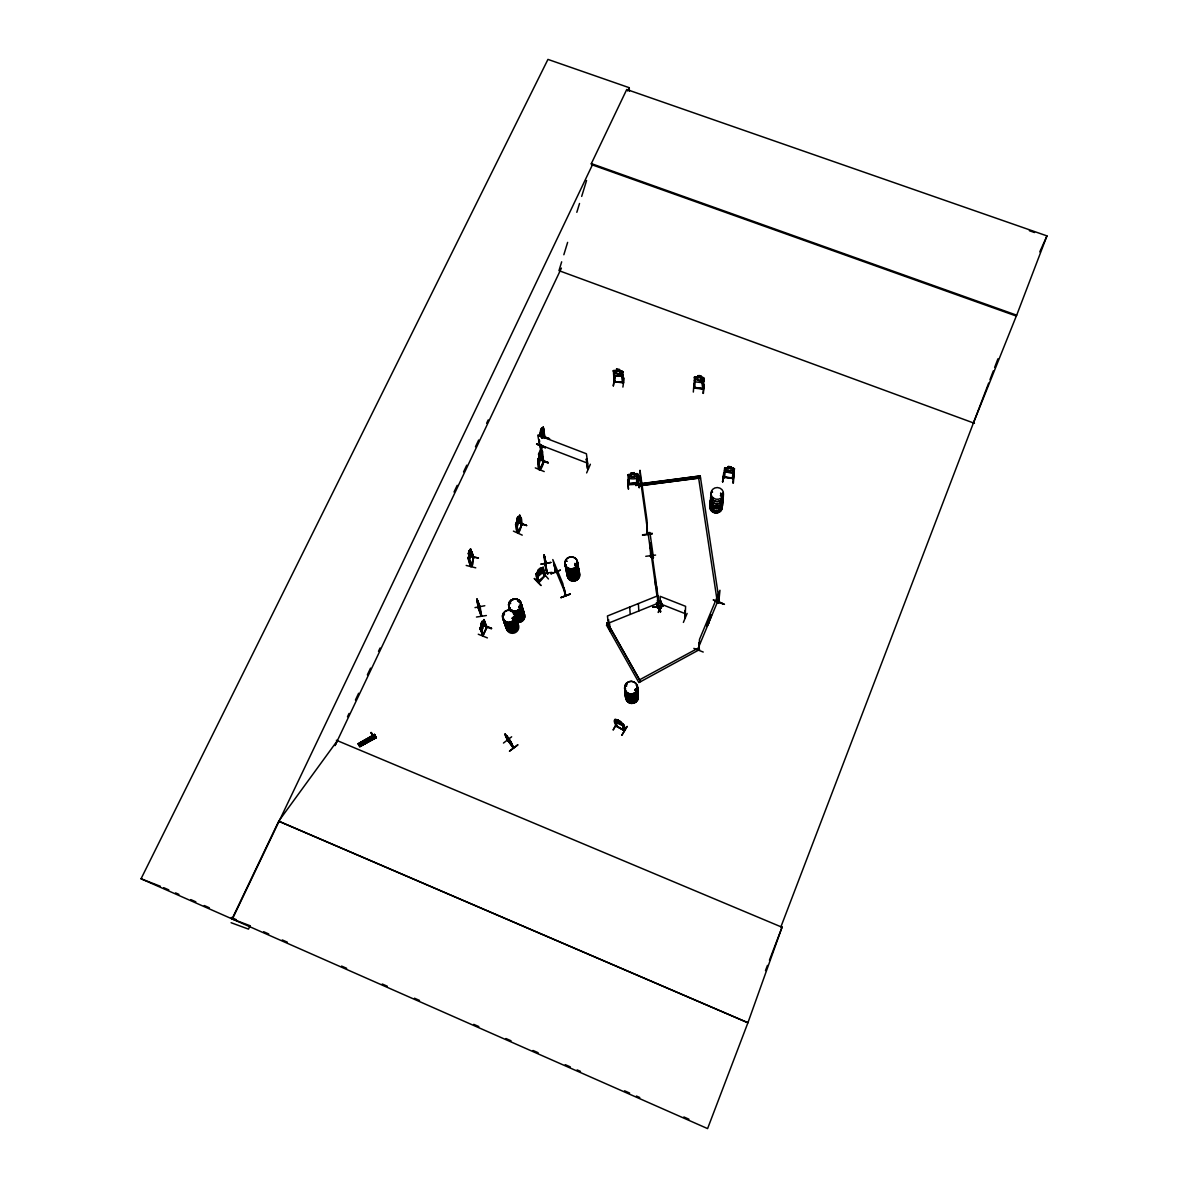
<?xml version="1.0" encoding="UTF-8"?>
<svg xmlns="http://www.w3.org/2000/svg" width="1188" height="1188" viewBox="0 0 1188 1188"><rect width="100%" height="100%" fill="white"/><g stroke="black" fill="none" stroke-linecap="round" stroke-linejoin="round"><path stroke-width="1.5" d="M636.694 694.297L636.1 695.069M636.545 689.456L636.233 690.376M636.931 694.312L636.62 695.232M626.655 685.981L625.601 685.981M634.689 689.976L636.233 688.817M563.958 587.704L565.666 595.411M564.137 588.105L565.726 595.574M556.118 572.542L552.821 559.563L562.83 583.56L565.265 595.767M555.583 572.364L554.217 564.315L555.657 572.453M575.23 565.577L574.71 564.567M575.259 565.488L576.522 565.072L576.032 564.092M577.62 570.819L576.848 571.888M566.216 560.602L566.914 561.285M574.65 564.835L576.002 563.84M565.859 561.152L566.869 561.226M513.468 617.404L512.919 618.636M520.032 606.726L519.126 607.469M519.943 606.177L520.285 607.276M545.738 563.84C547.965 569.542 540.971 541.386 545.381 564.374M503.757 614.894L504.261 614.255M509.815 603.578L510.454 602.806L510.053 603.756M509.89 603.281L510.632 603.252M510.409 603.252L509.622 603.014M512.236 618.235L513.112 617.166L514.211 617.983M512.295 617.968L512.607 618.874M503.43 614.478L504.202 614.241M479.002 608.419L479.031 607.573M683.382 622.408L687.124 613.439M685.149 617.805L684.986 610.677M693.317 392.07L694.015 383.397M685.12 610.35L684.748 617.701M685.134 617.879L685.595 606.326L660.186 596.331L660.32 608.093M695.307 377.502L694.401 377.71L695.307 377.502L694.742 388.224L693.896 388.031L694.594 376.967C698.752 377.873 696.599 374.413 700.935 375.898L700.861 377.19M615.117 719.423L615.933 725.601L624.532 730.635L623.611 730.575M616.81 726.12L615.117 719.943L615.74 720.715M697.846 375.601L697.772 376.982L696.168 377.235L696.064 379.64L700.564 381.185L702.197 380.338L702.316 377.933L700.742 377.324L700.816 375.928M703.044 378.378C700.4 384.511 704.202 389.857 702.568 389.07M703.029 393.362L704.068 384.363L703.4 393.406M703.92 378.022L703.37 389.174M640.317 484.674L640.807 485.862L640.629 483.665L700.252 475.957L640.629 483.932M470.923 552.375L469.275 558.286L468.503 553.563M700.504 478.007L640.867 485.432M469.215 550.534C467.478 559.414 469.082 546.881 469.676 551.707L470.225 550.504C475.957 552.494 472.527 579.254 468.221 558.687L468.117 557.766L470.879 566.631L471.042 565.325M473.7 557.276L473.062 558.063M473.804 557.573L470.567 548.826L468.117 558.063M480.16 606.712L480.294 607.84L476.952 598.975L480.026 606.533M481.526 615.993L478.482 608.33L479.759 610.736L477.918 601.44L478.452 603.415M481.6 615.785L480.101 606.712M480.873 630.887L481.734 630.858L484.853 621.918M484.956 621.963L484.749 623.804M473.403 558.315L470.894 566.542L473.73 557.588M471.488 565.889L468.458 557.84M693.837 648.381L703.237 652.049M657.914 605.613L657.914 606.118M658.018 606.37L657.692 594.401L650.46 542.812L651.024 556.741M651.009 556.875C650.252 533.442 650.608 561.924 650.519 555.687M647.044 533.13L647.178 534.065L647.519 533.264M698.648 649.45L698.321 650.252L699.227 642.589M646.747 524.829L647.193 534.154L647.029 520.403L640.02 470.27L640.807 485.417M520.225 520.047L520.448 517.983L517.181 526.73M723.641 477.457L724.635 467.983L725.526 468.087M723.923 476.744L724.725 477.591L723.923 476.789M724.249 472.557L722.556 481.793L724.101 472.705M734.125 471.814L732.877 472.913L725.319 472.022L724.829 467.641M724.517 477.665L725.497 468.414L724.635 467.983M542.738 438.075C545.292 436.516 544.253 422.156 541.743 429.551L541.55 428.2L539.278 435.417L543.243 427.101M544.149 434.853L543.792 429.477L542.426 431.972C542.649 426.834 539.248 438.907 542.129 430.605M545.812 563.632L546.851 572.646M727.992 467.686L728.229 466.483L731.377 466.825L731.125 468.102L732.714 468.666L732.491 470.804L727.754 471.161L726.239 470.062L726.447 467.938L728.006 467.582M728.734 466.839L730.694 467.077M539.233 463.157L542.426 454.573M541.698 455.078L539.204 460.499L538.996 455.346L539.322 456.548C534.11 469.587 544.846 439.293 542.263 456.593M487.392 637.897L478.274 634.229M717.404 602.509L698.633 477.977L640.881 485.714L640.718 484.719M718.473 602.94L719.156 594.787L718.488 603.118M718.354 602.242L719.156 594.787M733.367 483.056L734.095 473.878M734.451 468.755L733.293 468.354L734.451 468.755L733.159 478.675L732.313 478.526L733.382 469.334L734.318 469.126L733.427 469.022M723.225 604.009C694.134 592.173 739.604 610.84 718.755 601.737M513.424 531.125L522.245 535.135M733.352 468.221L724.71 467.716M732.491 478.556L733.263 477.843M732.833 483.011L733.976 473.7M660.513 607.677L660.691 608.508L660.691 601.083M722.601 481.779L723.744 472.676M722.957 481.823L724.175 472.572M724.428 470.775L725.408 471.888M724.725 477.591L723.893 477.116M725.319 472.022L732.892 472.809M536.62 444.119L545.485 447.52L536.62 443.896M702.687 382.714L695.262 381.868L694.341 380.487M703.92 378.482L702.999 378.69M695.5 376.685L694.475 376.938L702.865 377.561M544.223 471.577L535.313 467.894M621.666 371.191L613.32 370.701L614.359 370.3M621.888 372.349L622.809 372.141L621.888 372.349L622.646 382.833L621.933 372.052M622.022 376.403L623.032 375.141L622.022 376.403L614.641 375.557L613.602 374.072L614.716 375.512M622.824 371.666L621.636 371.131L622.824 371.666L623.448 382.907M622.586 382.774L623.344 382.105M622.898 387.08L624.16 378.096M614.211 371.473L613.379 371.072L614.211 371.473L615.072 381.883L614.077 381.036M614.641 375.557L622.037 376.299M613.305 385.952L614.656 377.012L613.364 385.773M613.439 370.626L614.048 381.808L622.482 382.15M619.542 369.557L616.349 369.29L619.527 369.646L619.631 370.849M616.453 370.597L616.483 369.245M541.832 437.867L543.569 434.051L542.471 434.481L542.99 431.348L540.911 436.011L541.951 435.625M718.755 602.004L719.973 590.273L699.524 639.337L698.871 650.267M698.321 650.163L699.079 649.613M365.503 742.069C363.483 739.708 368.473 741.253 365.459 742.025M543.451 433.175L541.847 438.105M519.631 518.696L517.077 524.25L516.735 519.394M542.99 430.843L540.51 436.204L540.644 432.18M475.764 567.834L466.201 565.443M482.996 635.758L487.006 627.205L482.684 635.981L483.457 635.105L480.561 628.244L479.863 628.942L480.561 628.244M487.021 627.249L483.917 619.557L479.922 628.556L483.011 636.115L480.353 627.323M545.054 437.333L544.683 438.045M543.465 460.974L539.961 469.869L538.446 459.771L537.778 460.424L539.649 469.75L543.822 461.553M543.124 462.117L541.639 452.049L543.094 462.043M543.02 461.701C545.723 459.34 537.154 482.774 537.971 459.786L538.416 458.523M518.547 532.105L517.849 532.625M518.517 531.749L516.26 523.67L515.577 524.339C517.404 547.044 525.571 515.993 519.468 516.676L521.651 525.259L521.695 523.878M522.052 524.502L519.705 515.146L520.507 518.116M540.911 445.173C544.149 462.904 536.605 432.952 539.738 441.312M541.654 445.099L540.911 445.663M517.062 520.552L515.844 523.819M518.384 517.671L519.809 515.176L515.889 523.73L518.116 532.937L522.067 524.428M507.855 739.768L508.122 740.956L507.425 739.961M513.216 747.772L507.736 739.857M718.428 601.885L718.428 602.895M720.641 494.995C720.522 494.089 723.18 496.747 721.472 494.193M722.17 495.322L720.76 494.743M722.512 495.173L721.992 495.96M711.33 501.202A6.163 5.821 3.9 0 0 711.775 508.672A6.163 5.821 3.9 0 0 719.661 509.607A6.163 5.821 3.9 0 0 721.933 502.45L721.859 502.197M711.82 491.505L712.592 492.055M712.102 491.55L711.983 491.832A6.356 5.985 3.8 0 0 712.429 499.524A6.356 5.985 3.8 0 0 720.552 500.49A6.356 5.985 3.8 0 0 722.898 493.139M636.931 694.549L636.367 695.277M470.359 556.593L478.497 558.004L470.537 556.266M470.537 550.386L470.433 549.48L473.537 558.509M486.234 627.858L486.62 626.729M544.297 437.719L544.743 437.006M514.122 618.191L513.335 619.067L512.355 618.428M518.77 606.845L519.616 606.207M561.672 261.82L558.969 270.656L974.457 423.299M563.84 254.752L567.626 242.367M576.819 212.31L579.521 203.475M581.689 196.406L586.56 180.487M481.289 625.215L481.407 628.63L483.59 625.037L483.323 621.205L482.536 622.408M540.599 436.338L541.015 433.382M708.093 624.027C705.063 631.467 710.127 615.369 708.419 623.255C709.904 620.032 705.464 626.774 708.093 624.027L707.009 624.591M707.543 624.799L709.102 621.057M709.488 618.666C710.929 617.433 710.884 615.651 711.048 614.924M706.875 626.061L707.573 623.819M708.583 620.849L707.885 623.047L708.672 623.21L707.157 625.363M710.558 618.116C707.81 624.665 711.493 613.81 710.87 617.344M711.567 615.132L709.622 619.453M709.34 620.151L710.038 617.909M609.667 627.026L608.82 627.531L607.439 615.993L658.137 595.619C659.073 598.871 657.914 610.112 658.107 607.009M657.499 602.613L657.588 606.533L657.424 605.212M543.183 571.591L543.762 569.943M537.629 576.64L536.516 576.373L537.585 576.729L543.317 571.651L543.228 567.255L542.248 567.745M780.991 926.655L782.075 927.115L747.891 1022.809L707.588 1128.6L141.045 878.778L547.95 59.4L629.254 87.704L629.388 91.328M545.322 447.906L536.664 444.074M1016.69 315.191L1046.955 235.892L626.744 89.501L591.342 163.602L591.431 164.583L1016.304 316.038L1016.69 315.191L591.342 163.602M988.668 383.071L780.932 926.774L782.031 927.249L769.438 960.186M989.99 379.611L993.302 370.938M994.623 367.478L997.935 358.821M765.473 970.596L767.463 965.399M973.447 422.928L1016.304 316.038M544.134 575.735L544.639 576.329L544.936 575.141M537.629 581.957L538.461 581.229M718.443 603.103L718.725 602.212M699.554 642.723L698.886 643.421M708.449 622.26L708.241 623.804M710.008 618.874L710.216 617.344M699.019 646.227L719.171 597.861M628.378 484.392L638.105 483.204M662.028 603.534L658.241 612.473L662.251 603.489M473.373 557.439L470.433 549.48M586.352 459.221L587.303 459.236L586.352 459.221L587.466 468.503L588.357 468.785L586.427 453.771L537.748 435.105L540.792 450.579M587.629 468.562L587.674 467.775L588.312 468.815M590.377 464.256L586.634 472.913M480.932 624.339L482.105 621.354L480.769 624.368M481.407 625.512L482.655 622.705M482.061 627.13L483.308 624.339M482.313 625.244L491.684 628.363L484.036 625.363M1039.782 251.886L1046.955 235.892M486.323 627.888L483.887 620.002L486.724 627.947M542.708 446.124L538.892 454.529M538.431 454.336L542.248 445.916M540.792 449.836L541.847 450.49L540.822 450.237M519.126 522.601L526.64 525.527L518.889 522.883M518.948 522.958L526.64 525.527M518.013 516.572C514.82 525.037 518.532 513.023 518.354 517.805L519.111 516.721L521.339 525.141M519.512 515.755L519.468 516.676M516.26 523.67L515.577 524.339M548.143 463.082L539.233 459.414L548.351 462.622L540.926 459.771M521.963 524.19L517.805 532.818M544.683 438.402L544.802 437.347M538.446 459.771L537.778 460.424M549.435 438.966L542.203 435.833M549.391 439.115L541.995 436.041L549.599 438.639M540.347 431.036L541.639 428.244M544.416 438.194C542.174 436.144 544.505 424.309 541.773 429.417M541.149 434.823L542.352 432.224L540.258 436.501L543.272 430.041M250.089 925.749L248.5 929.12L231.096 922.72M512.711 747.014L513.483 748.098L508.954 738.966M513.676 747.683L510.365 740.837M347.49 716.765L349.079 713.409M355.435 699.984L358.627 693.272M367.374 674.829L370.552 668.116M378.497 651.351L380.086 647.995M454.024 492.025L457.202 485.328M463.558 471.903L466.75 465.191M475.482 446.747L478.675 440.035M486.62 423.27L488.209 419.913M561.419 268.102L335.016 745.619L337.362 740.659L278.72 821.16L232.046 918.933L249.732 925.601M507.425 740.124L513.305 747.965M232.388 919.067L592.381 164.924M627.68 90.986L629.254 87.704M635.045 689.367L635.996 689.114M636.263 689.783L635.521 690.213M470.24 549.584L470.567 548.826M622.854 724.873L623.552 730.471L623.047 724.576L623.849 725.036L623.047 724.576M624.502 730.427L616.617 726.284M615.948 725.378C608.583 712.755 628.185 723.373 624.517 730.59M616.334 722.631L624.027 726.358L623.21 726.521M617.76 720.195L620.685 721.918L620.938 724.041L618.22 722.438L618.042 721.131L620.834 722.527M617.463 722.69L613.112 730.041L617.047 722.542M617.909 720.819L617.805 720.106M622.779 723.789L624.428 730.991M486.59 626.819L483.887 619.661L484.912 622.052M519.854 607.276L519.78 606.296M520.21 607.216L518.621 607.424M504.41 614.731L503.653 614.76M541.639 452.049L543.54 461.315M544.817 438.238L542.931 427.769M535.847 573.789C540.882 573.299 532.684 592.797 544.861 575.215M628.482 484.377L638.06 483.278M629.343 484.199L628.779 475.215L627.903 475.319L628.779 475.215M542.322 431.942L543.02 430.947M541.268 452.91L540.466 453.757M710.35 617.136L710.914 616.364M486.59 627.16L482.61 635.595M483.011 635.149L480.234 628.11M707.32 623.863L708.271 623.477M539.961 468.963L538.134 459.652M538.61 581.199L536.798 575.126M545.233 575.66L537.719 581.882M536.397 573.566L535.714 574.175L537.867 582.194L545.099 575.497M693.955 387.347L694.742 388.224L694.817 387.407M703.489 388.818L694.148 387.659M622.453 382.402L623.507 382.848M637.689 476.804C636.917 480.888 625.794 477.368 629.298 479.016M636.694 478.125L637.808 476.804L637.659 473.76L628.972 474.517M481.511 615.904L481.006 615.013L481.704 616.037M534.318 578.69L541.075 585.55L534.392 578.452M640.792 485.773L640.674 484.956M546.792 572.111C540.896 544.089 549.806 584.511 547.163 571.844M702.613 382.655C705.345 381.125 704.543 376.151 700.757 377.235M636.367 690.139L634.689 689.693M722.334 495.589L720.715 495.188M512.756 617.76L513.602 617.641M575.972 565.072L574.962 564.864M503.549 614.077L504.44 614.062M537.585 576.729L543.317 571.651M548.455 579.001L542.174 571.74M538.312 571.235L536.62 572.824L543.228 567.255L545.158 575.868M542.604 568.532C542.99 565.547 542.975 575.957 544.609 576.284M723.789 477.16L733.397 478.244L732.521 478.274M733.382 478.601L723.67 477.131M694.059 387.362L703.4 388.431M614.968 381.155L615.102 381.2M510.38 740.852L505.093 733.917L508.345 740.659M509.875 740.97L512.845 747.43M511.033 742.025L511.568 743.48M509.563 751.172L517.834 744.995M504.974 734.719L507.484 740.302M506.593 735.743L508.702 738.357M506.934 737.332L511.627 743.569L505.94 735.743L506.89 737.436M503.46 743.049L511.657 736.798M640.317 484.897L640.421 485.803M546.287 564.627L544.178 555.123M628.556 483.991L628.526 484.704C650.088 484.273 630.353 480.383 628.63 484.778M657.439 607.216L657.558 608.004L658.093 607.231M626.432 686.144L625.645 685.936M371.621 733.501L371.116 732.476L374.576 737.466M371.116 732.521L374.695 737.392L372.765 735.491M374.161 737.897L372.72 735.224C377.071 734.837 373.121 736.976 374.101 735.996M376.017 737.139L359.429 745.886L375.764 736.679L376.136 737.421L359.771 746.584L358.256 743.733L374.502 734.347L376.329 737.703L359.816 746.643L358.212 743.688L374.621 734.585M374.74 734.793L358.553 744.312L375.007 735.298L374.502 734.377M358.553 744.312L374.888 735.09M375.081 736.055L375.052 735.535M359.682 746.346L375.987 737.065M359.83 746.658L376.195 737.466M640.614 681.66L608.271 624.294L606.548 625.215L638.892 682.595L699.598 649.539L698.633 647.876L639.649 679.774M606.697 622.943L610.677 631.853L606.816 622.764M608.271 624.294L606.548 625.215M629.001 474.458L627.947 474.948L628.63 484.734M628.066 475.051L629.016 474.547M540.882 449.866L541.698 450.178M541.58 450.831L540.896 450.579M608.716 619.75C607.395 619.601 610.558 623.759 609.696 627.279L608.909 627.487M657.38 600.564C658.598 597.906 655.925 607.038 657.647 607.929M608.776 627.175L609.756 627.145M657.573 607.944L658.36 607.588M660.855 611.627L656.905 602.747M570.27 594.089L560.929 597.609L570.285 594.134M560.929 597.609L570.181 593.881M560.305 570.166L551.039 573.789L560.305 570.166M608.36 623.21L658.271 603.133M615.815 725.348L616.765 725.987M616.498 726.388L615.622 725.705M624.279 730.754L615.815 726.002M637.184 482.952L637.154 483.724M627.68 479.997L628.452 489.189L627.813 479.997M515.191 624.621L514.953 624.71M479.388 608.479L477.591 603.935L477.947 604.93M478.2 607.098L476.952 598.975M478.482 608.419L478.304 607.053M476.893 599.598L479.952 607.9M475.007 607.603L484.808 605.731M478.244 608.122L481.229 616.305L479.685 606.593L479.937 607.811M476.462 617.032L486.397 615.518M616.557 370.641L614.998 370.894L615.176 373.314L619.765 374.859L621.279 374.012L621.116 371.592L619.512 370.983L619.438 369.587M635.639 485.536L645.322 484.11M642.485 534.852L652.257 533.293M650.742 548.707L650.282 547.891M645.767 556.311L655.583 555.078M657.424 599.049L657.647 598.128M662.8 606.34L652.806 607.187L662.8 606.37M652.806 607.187L662.741 605.895M639.931 475.943L640.466 485.907M648.039 532.729L649.94 532.491L653.43 557.618L651.529 557.87L648.054 532.996M544.891 557.751L544.163 555.004L544.921 560.899M544.416 556.578L543.97 555.761M544.772 557.677L545.129 559.756M544.579 559.919L545.619 564.552L545.619 563.765M544.965 564.226L545.069 565.087L545.322 564.181M545.886 567.018L545.247 559.697L546.792 572.557M552.034 572.364L542.144 573.492M555.836 571.844L554.217 564.315M717.433 602.286L719.364 602.034L700.252 475.957M634.244 472.765L631.095 473.017L631.288 474.279L629.685 474.858L629.818 476.967L634.496 477.294L636.055 476.195L635.936 474.086L634.303 473.908L634.333 472.616L631.095 473.017L631.155 474.146M636.694 474.576C638.03 472.275 635.61 481.912 637.08 483.709M637.496 478.63L639.233 487.867L637.555 478.63M721.74 495.916L720.774 495.396M637.852 482.818C637.347 486.13 639.783 472.141 636.501 473.596M513.201 747.074L510.706 741.743M469.765 560.632L469.126 560.706M703.341 389.115L694.089 388.09M614.151 381.808L623.418 382.833M728.214 466.587L731.244 466.943M724.784 477.041L732.357 477.932M517.315 526.655L516.602 526.611M471.562 551.529L469.646 560.706M468.725 554.603L468.399 553.534M626.373 685.669L626.15 685.372A6.579 6.43 -5.3 0 1 627.264 684.095M623.373 382.477L614.018 381.764M614.953 719.453L615.993 719.854M1029.372 230.71L1034.525 232.536M539.679 444.772L587.644 463.201M541.416 451.975L539.426 455.494L540.198 453.816M538.936 455.405L540.243 452.583L540.436 453.89M141.045 878.778L160.41 886.293M710.602 617.092L710.172 617.686M660.305 603.831L685.313 613.691M483.783 625.69L491.461 628.868M616.364 726.195L615.919 720.403M336.367 740.243L782.031 927.249M278.72 821.16L747.965 1022.764L279.032 821.368M163.706 887.674L168.785 889.901M175.542 892.886L178.913 894.371M190.748 899.583L195.812 901.826M204.262 905.538L209.326 907.78M231.289 917.463L236.353 919.69M263.647 931.734L268.726 933.976M282.284 939.946L287.362 942.188M341.595 966.082L346.673 968.324M382.254 984.006L387.333 986.248M414.449 998.202L419.527 1000.445M473.745 1024.338L478.838 1026.581M505.94 1038.535L511.018 1040.777M533.056 1050.489L538.134 1052.716M565.25 1064.671L570.329 1066.913M577.101 1069.898L580.501 1071.398M624.546 1090.807L629.625 1093.049M636.412 1096.049L639.797 1097.534M683.857 1116.958L688.936 1119.2M657.499 606.073L657.409 605.42M587.525 468.191L586.486 458.924M621.903 735.09L627.145 726.388L621.948 735.12M620.745 722.497L622.408 724.888L616.765 721.591L616.572 720.27L617.909 720.18M658.315 607.246L658.078 599.895M508.004 740.881L505.004 733.991M542.352 567.76L540.599 569.201C541.342 565.458 534.407 574.606 540.436 568.116L540.674 569.275L541.98 568.517L542.426 570.329L537.689 574.517L538.134 570.329L538.223 571.265M535.714 574.175L536.634 573.819L538.684 581.467M361.434 745.648L359.919 742.797M362.548 745.024L361.018 742.173M364.196 744.089L362.682 741.238M365.681 743.257L364.152 740.406M367.344 742.322L365.815 739.471M507.068 736.471L506.177 735.357L508.004 738.491M513.216 746.896L513.721 747.653M509.489 751.083L517.701 744.787M371.903 734.273L373.136 735.817M371.903 734.006L371.042 732.699M358.702 744.549L358.241 743.733M375.779 736.694L376.299 737.659M608.301 624.517L639.723 680.071M506.756 735.788L509.637 740.436L508.642 738.297M506.682 735.684L506.979 736.53M508.36 737.956L508.91 739.099M660.974 608.093L660.394 600.593M656.563 602.895L660.483 611.761M656.429 602.806L660.35 611.835M554.573 567.552L564.434 591.223M480.828 624.294L482.699 628.69M481.214 623.982L482.016 622.17M482.105 621.354L483.932 625.913M481.541 615.399L477.947 604.855M478.913 605.553L477.071 600.861L477.591 604.009M468.117 557.766L471.384 565.399M468.711 553.222L469.201 550.668M515.934 523.552L518.206 531.942M517.107 519.126L517.968 516.706M546.807 572.854L545.069 565.087M478.556 604.647L477.338 600.638L477.472 601.915M544.995 561.152L545.426 562.993M541.847 451.366L543.807 461.627M540.659 430.709L541.431 429.046M541.164 433.085L541.921 431.407M543.154 427.056L545.084 437.659M478.259 603.92L478.734 606.845M544.906 558.523L545.262 560.87M657.855 605.345L658.004 606.266M650.727 551.054L657.172 597.163M640.421 479.477L647.341 528.942M618.413 720.596L620.181 721.621M652.331 533.961L642.545 535.283M629.432 483.932L628.823 475.542M544.817 560.84L545.069 563.038M544.46 556.667L544.579 557.9M629.67 607.053L630.249 614.404M544.267 554.989L544.327 555.821M638.387 603.563L638.832 610.959M631.764 473.269L633.709 473.032M647.089 524.769L647.401 533.174M651.529 557.87L653.43 557.618M655.316 577.442L655.494 585.209M656.563 586.352L656.726 593.985M660.825 600.757L660.914 608.122M577.071 563.558A6.296 6.014 -10.6 0 1 576.626 571.279A6.296 6.014 -10.6 0 1 568.592 572.319A6.296 6.014 -10.6 0 1 566.26 564.953M577.101 563.261A6.386 6.088 -10.5 0 1 576.64 571.101A6.386 6.088 -10.5 0 1 568.488 572.156A6.386 6.088 -10.5 0 1 566.127 564.686A6.311 6.014 -10.5 0 0 568.517 571.963A6.311 6.014 -10.5 0 0 576.551 570.923A6.311 6.014 -10.5 0 0 577.012 563.186M578.155 566.631A6.267 5.97 -10.6 0 1 573.091 574.873A6.267 5.97 -10.6 0 1 566.156 568.176M574.814 563.409A6.267 5.97 -10.6 0 1 577.368 565.28M576.715 561.048A6.415 6.118 -10.5 0 1 573.165 570.715A6.326 6.029 -10.5 0 1 565.384 564.27M576.685 561.33A6.326 6.029 -10.5 0 1 573.18 570.864A6.415 6.118 -10.5 0 1 565.25 564.018A6.326 6.029 -10.5 0 0 573.121 570.507A6.326 6.029 -10.5 0 0 576.626 560.959M578.155 569.765A6.222 5.94 -10.6 0 1 577.71 577.413A6.222 5.94 -10.6 0 1 569.765 578.437A6.222 5.94 -10.6 0 1 567.463 571.146M578.185 569.468A6.311 6.029 -10.6 0 1 577.724 577.234A6.311 6.029 -10.6 0 1 569.676 578.274A6.311 6.029 -10.6 0 1 567.344 570.879M579.269 572.883A6.207 5.94 -10.6 0 1 575.037 580.932A6.207 5.94 -10.6 0 1 567.344 575.987M579.224 572.779A6.192 5.91 -10.6 0 1 575.007 580.784A6.192 5.91 -10.6 0 1 567.344 575.868M578.214 566.943A6.267 5.97 -10.6 0 1 573.952 575.037A6.267 5.97 -10.6 0 1 566.201 570.062M577.799 567.315A6.341 6.044 -10.6 0 1 574.294 576.878A6.341 6.044 -10.6 0 1 566.468 570.255M578.096 569.394A6.222 5.94 -10.6 0 1 577.65 577.056A6.222 5.94 -10.6 0 1 569.705 578.081A6.222 5.94 -10.6 0 1 567.404 570.789M577.769 567.597A6.252 5.97 -10.6 0 1 577.323 575.274A6.252 5.97 -10.6 0 1 569.364 576.314A6.252 5.97 -10.6 0 1 567.047 568.993M577.71 567.24A6.252 5.97 -10.6 0 1 574.25 576.67A6.252 5.97 -10.6 0 1 566.528 570.136M515.265 616.438A6.371 6.103 -19.7 0 1 511.642 626.121A6.371 6.103 -19.7 0 1 503.875 619.408M515.295 616.275A6.46 6.192 -19.7 0 1 511.627 626.091A6.46 6.192 -19.7 0 1 503.757 619.29A6.46 6.192 -19.7 0 0 511.583 625.987A6.46 6.192 -19.7 0 0 515.265 616.171M516.557 619.379A6.341 6.074 -19.8 0 1 512.162 627.635A6.341 6.074 -19.8 0 1 504.395 622.557A6.356 6.088 -19.8 0 0 513.721 627.086A6.356 6.088 -19.8 0 0 514.656 616.914M514.627 616.884A6.341 6.074 -19.8 0 1 515.77 618.012M503.014 617.181A6.489 6.207 -19.6 0 0 507.306 623.952A6.489 6.207 -19.6 0 0 515.057 620.849A6.489 6.207 -19.6 0 0 513.454 613.023A6.4 6.133 -19.6 0 1 514.508 614.107M515.161 616.112A6.371 6.103 -19.7 0 1 511.523 625.794A6.371 6.103 -19.7 0 1 503.771 619.082M513.468 613.305A6.4 6.133 -19.6 0 1 512.518 623.537A6.4 6.133 -19.6 0 1 503.133 619.022M515.295 615.488A6.4 6.133 -19.6 0 1 510.038 623.982A6.4 6.133 -19.6 0 1 503.059 617.077M515.978 620.953A6.296 6.029 -19.9 0 1 517.537 628.571A6.296 6.029 -19.9 0 1 510.008 631.571A6.296 6.029 -19.9 0 1 505.85 625.007M517.582 623.596A6.267 5.999 -20 0 1 517.047 631.348A6.267 5.999 -20 0 1 509.073 632.387A6.267 5.999 -20 0 1 506.86 624.992M505.479 621.279A6.415 6.148 -19.8 0 0 507.751 628.838A6.415 6.148 -19.8 0 0 515.919 627.784A6.415 6.148 -19.8 0 0 516.468 619.854A6.326 6.059 -19.8 0 1 515.815 627.62A6.326 6.059 -19.8 0 1 507.766 628.66A6.326 6.059 -19.8 0 1 505.524 621.19M515.859 620.626A6.296 6.044 -19.9 0 1 514.939 630.709A6.296 6.044 -19.9 0 1 505.702 626.269M516.468 620.121A6.326 6.059 -19.9 0 1 515.919 627.932A6.326 6.059 -19.9 0 1 507.87 628.987A6.326 6.059 -19.9 0 1 505.628 621.517M637.377 688.669A6.46 6.311 -5.3 0 1 631.407 697.415A6.46 6.311 -5.3 0 1 625.467 688.684M625.378 688.55A6.549 6.4 -5.3 0 0 631.392 697.401A6.549 6.4 -5.3 0 0 637.451 688.535A6.549 6.4 -5.3 0 1 631.392 697.311A6.549 6.4 -5.3 0 1 625.363 688.461A6.46 6.311 -5.3 0 0 631.377 697.133A6.46 6.311 -5.3 0 0 637.362 688.372M636.471 685.268A6.579 6.43 -5.3 0 1 636.085 693.525A6.579 6.43 -5.3 0 1 627.695 694.624A6.579 6.43 -5.3 0 1 625.185 686.738M637.258 686.946A6.475 6.341 -5.3 0 1 631.244 695.723A6.475 6.341 -5.3 0 1 625.289 686.961M636.382 685.224A6.489 6.341 -5.3 0 1 636.011 693.361A6.489 6.341 -5.3 0 1 627.739 694.445A6.489 6.341 -5.3 0 1 625.259 686.679M637.748 693.495A6.371 6.237 -5.3 0 1 633.501 701.93A6.371 6.237 -5.3 0 1 625.541 696.717M636.976 691.936A6.46 6.326 -5.3 0 1 633.516 701.915A6.46 6.326 -5.3 0 1 625.452 694.98A6.46 6.326 -5.3 0 0 633.501 701.826A6.46 6.326 -5.3 0 0 636.976 691.847M637.035 693.421A6.356 6.237 -5.3 0 1 633.62 703.251A6.356 6.237 -5.3 0 1 625.675 696.42A6.341 6.207 -5.3 0 0 633.605 703.192A6.341 6.207 -5.3 0 0 637.006 693.406M637.689 691.594A6.489 6.356 -5.3 0 1 631.674 700.4A6.489 6.356 -5.3 0 1 625.705 691.624M637.733 693.213A6.386 6.237 -5.3 0 1 632.655 701.811A6.386 6.237 -5.3 0 1 625.512 694.802M723.002 497.386A6.237 5.866 3.8 0 1 716.097 504.024A6.237 5.866 3.8 0 1 711.033 495.975M720.552 493.51A6.237 5.866 3.8 0 1 722.556 495.916M722.809 499.465A6.222 5.866 3.9 0 1 715.919 506.088A6.222 5.866 3.9 0 1 710.87 498.054M720.374 495.589A6.222 5.866 3.9 0 1 721.532 496.673M722.779 493.436A6.267 5.895 3.8 0 1 717.121 501.633A6.267 5.895 3.8 0 1 711.211 493.495M723.032 496.985A6.237 5.881 3.8 0 1 716.126 503.623A6.237 5.881 3.8 0 1 711.063 495.559M720.596 493.094A6.237 5.881 3.8 0 1 722.586 495.5M721.903 502.866A6.163 5.806 3.9 0 1 719.616 510.008A6.163 5.806 3.9 0 1 711.746 509.073A6.252 5.895 3.9 0 1 711.241 501.41M711.3 501.603A6.163 5.806 3.9 0 0 711.746 509.073A6.252 5.895 3.9 0 0 719.676 509.934A6.252 5.895 3.9 0 0 721.992 502.687M722.764 499.673A6.207 5.836 3.9 0 1 715.904 506.266A6.207 5.836 3.9 0 1 710.87 498.262M722.215 500.267A6.282 5.91 3.9 0 1 716.542 508.479A6.282 5.91 3.9 0 1 710.632 500.326M722.126 500.445A6.192 5.836 3.9 0 1 716.527 508.538A6.192 5.836 3.9 0 1 710.691 500.504M722.17 500.029A6.192 5.836 3.9 0 1 716.557 508.137A6.192 5.836 3.9 0 1 710.721 500.089M521.354 605.078A6.445 6.163 -18.4 0 1 515.191 615.013M509.786 609.696A6.445 6.163 -18.4 0 1 509.83 608.078M521.874 607.053A6.341 6.059 -18.4 0 1 514.226 616.409M520.73 605.939A6.341 6.059 -18.4 0 0 519.334 605.152A6.326 6.044 -18.4 0 1 522.512 612.978A6.326 6.044 -18.4 0 1 514.211 616.29M521.354 605.36A6.356 6.074 -18.4 0 1 515.28 615.161M509.949 609.904A6.356 6.074 -18.4 0 1 509.994 608.315M518.161 601.187A6.475 6.192 -18.3 0 1 514.567 613.112M510.35 610.736A6.475 6.192 -18.3 0 1 509.147 607.766M521.25 605.019A6.356 6.088 -18.4 0 1 513.572 614.404M509.845 609.563A6.356 6.088 -18.4 0 1 509.875 607.974M519.587 602.182A6.386 6.103 -18.3 0 1 513.023 612.726M510.469 610.81A6.386 6.103 -18.3 0 1 509.281 607.87M515.473 620.359A6.371 6.103 -18.5 0 0 522.007 609.815A6.371 6.103 -18.5 0 1 515.429 620.255M521.978 609.993A6.282 6.014 -18.6 0 1 517.107 620.789M517.597 622.304A6.252 5.985 -18.6 0 0 523.566 612.666A6.252 5.999 -18.6 0 1 517.641 622.423M522.497 608.835A6.4 6.118 -18.5 0 1 516.379 618.696M521.874 609.667A6.282 6.014 -18.5 0 1 515.429 620.062M522.497 609.102A6.311 6.044 -18.5 0 1 516.468 618.829M522.393 608.761A6.311 6.044 -18.5 0 1 514.79 618.102M697.757 377.413L697.653 379.818L700.608 380.16L700.727 377.754L697.757 377.413M698.351 375.972L700.252 376.611L698.351 375.972M543.762 430.294L541.386 437.333L543.762 430.294M728.066 468.117L727.858 470.255L730.872 470.611L731.095 468.473L728.066 468.117M470.493 553.905L469.706 556.756L469.795 552.034L470.493 553.905M542.827 434.57L541.669 437.154L540.718 432.581L541.921 429.982L542.827 434.57M518.443 518.161L517.211 520.849L517.73 522.809L518.963 520.136L518.443 518.161M540.614 454.321L539.411 456.935L539.842 459.103L541.045 456.489L540.614 454.321M539.441 435.298L539.397 436.189L539.441 435.298M615.295 721.25L616.394 722.646L615.295 721.25M541.208 571.413L538.921 573.433L538.461 571.636L540.763 569.601L541.208 571.413M540.065 568.829L538.669 570.463L540.065 568.829M550.846 562.459L541.03 564.092L550.846 562.459M634.333 474.294L631.303 474.651L631.437 476.759L634.437 476.403L634.333 474.294M618.903 369.839L617.003 369.617L618.903 369.839M619.542 371.413L616.587 371.072L616.765 373.492L619.705 373.834L619.542 371.413M568.725 568.443A6.371 6.059 -10.5 0 0 577.531 561.983A6.371 6.059 -10.5 0 0 567.419 558.018A6.371 6.059 -10.5 0 0 568.725 568.443M568.77 568.592A6.341 6.044 -10.5 0 0 577.531 562.176A6.341 6.044 -10.5 0 0 567.463 558.212A6.341 6.044 -10.5 0 0 568.77 568.592M516.245 624.65A6.356 6.088 -19.8 0 0 514.671 616.988A6.356 6.088 -19.8 0 1 516.245 624.665A6.356 6.088 -19.8 0 1 508.657 627.695A6.356 6.088 -19.8 0 1 504.454 621.072A6.356 6.088 -19.8 0 0 508.657 627.68A6.356 6.088 -19.8 0 0 516.245 624.65M506.192 621.903A6.43 6.148 -19.6 0 0 515.146 615.354A6.43 6.148 -19.6 0 0 505.004 611.3A6.43 6.148 -19.6 0 0 506.192 621.903M506.266 622.037A6.386 6.103 -19.6 0 0 515.161 615.533A6.386 6.103 -19.6 0 0 505.093 611.508A6.386 6.103 -19.6 0 0 506.266 622.037M517.567 628.497A6.386 6.118 -19.9 0 0 515.993 620.775A6.386 6.118 -19.9 0 1 517.537 628.393A6.386 6.118 -19.9 0 1 509.904 631.452A6.386 6.118 -19.9 0 1 505.732 624.888A6.386 6.118 -19.9 0 0 509.904 631.452A6.386 6.118 -19.9 0 0 517.567 628.497M636.293 696.703A6.445 6.296 -5.3 0 0 636.664 688.609A6.415 6.282 -5.3 0 1 636.263 696.658A6.445 6.296 -5.3 0 1 628.066 697.787A6.445 6.296 -5.3 0 1 625.601 690.05A6.415 6.282 -5.3 0 0 628.081 697.727A6.415 6.282 -5.3 0 0 636.263 696.658M627.13 692.723A6.519 6.371 -5.3 0 0 637.57 688.461A6.519 6.371 -5.3 0 0 628.615 681.764A6.519 6.371 -5.3 0 0 627.13 692.723M627.13 692.767A6.519 6.371 -5.3 0 0 637.57 688.52A6.519 6.371 -5.3 0 0 628.615 681.823A6.519 6.371 -5.3 0 0 627.13 692.767M713.483 498.143A6.282 5.895 3.8 0 0 723.462 494.178A6.282 5.895 3.8 0 0 714.745 488.001A6.282 5.895 3.8 0 0 713.483 498.143M719.453 511.998A6.148 5.806 4 0 0 721.725 504.87A6.133 5.777 4 0 1 719.438 511.983A6.148 5.806 4 0 1 711.582 511.063A6.148 5.806 4 0 1 711.137 503.608A6.133 5.777 4 0 0 711.612 511.048A6.133 5.777 4 0 0 719.438 511.983M512.37 610.691A6.415 6.133 -18.2 0 0 521.28 604.157A6.415 6.133 -18.2 0 0 511.167 600.133A6.415 6.133 -18.2 0 0 512.37 610.691A6.386 6.103 -18.2 0 0 521.265 604.172A6.386 6.103 -18.2 0 0 511.182 600.148A6.386 6.103 -18.2 0 0 512.384 610.677M512.429 610.855A6.4 6.118 -18.2 0 0 521.324 604.336A6.4 6.118 -18.2 0 0 511.226 600.311A6.4 6.118 -18.2 0 0 512.429 610.855A6.386 6.103 -18.2 0 0 521.309 604.336A6.386 6.103 -18.2 0 0 511.241 600.326A6.386 6.103 -18.2 0 0 512.429 610.84A6.371 6.088 -18.2 0 0 521.294 604.35A6.371 6.088 -18.2 0 0 511.241 600.341A6.371 6.088 -18.2 0 0 512.444 610.825M514.508 612.8A6.386 6.103 -18.3 0 0 518.057 601.039A6.371 6.088 -18.3 0 1 514.508 612.785M509.162 607.528A6.386 6.103 -18.3 0 0 511.493 611.597A6.371 6.088 -18.3 0 1 509.177 607.528"/></g></svg>
